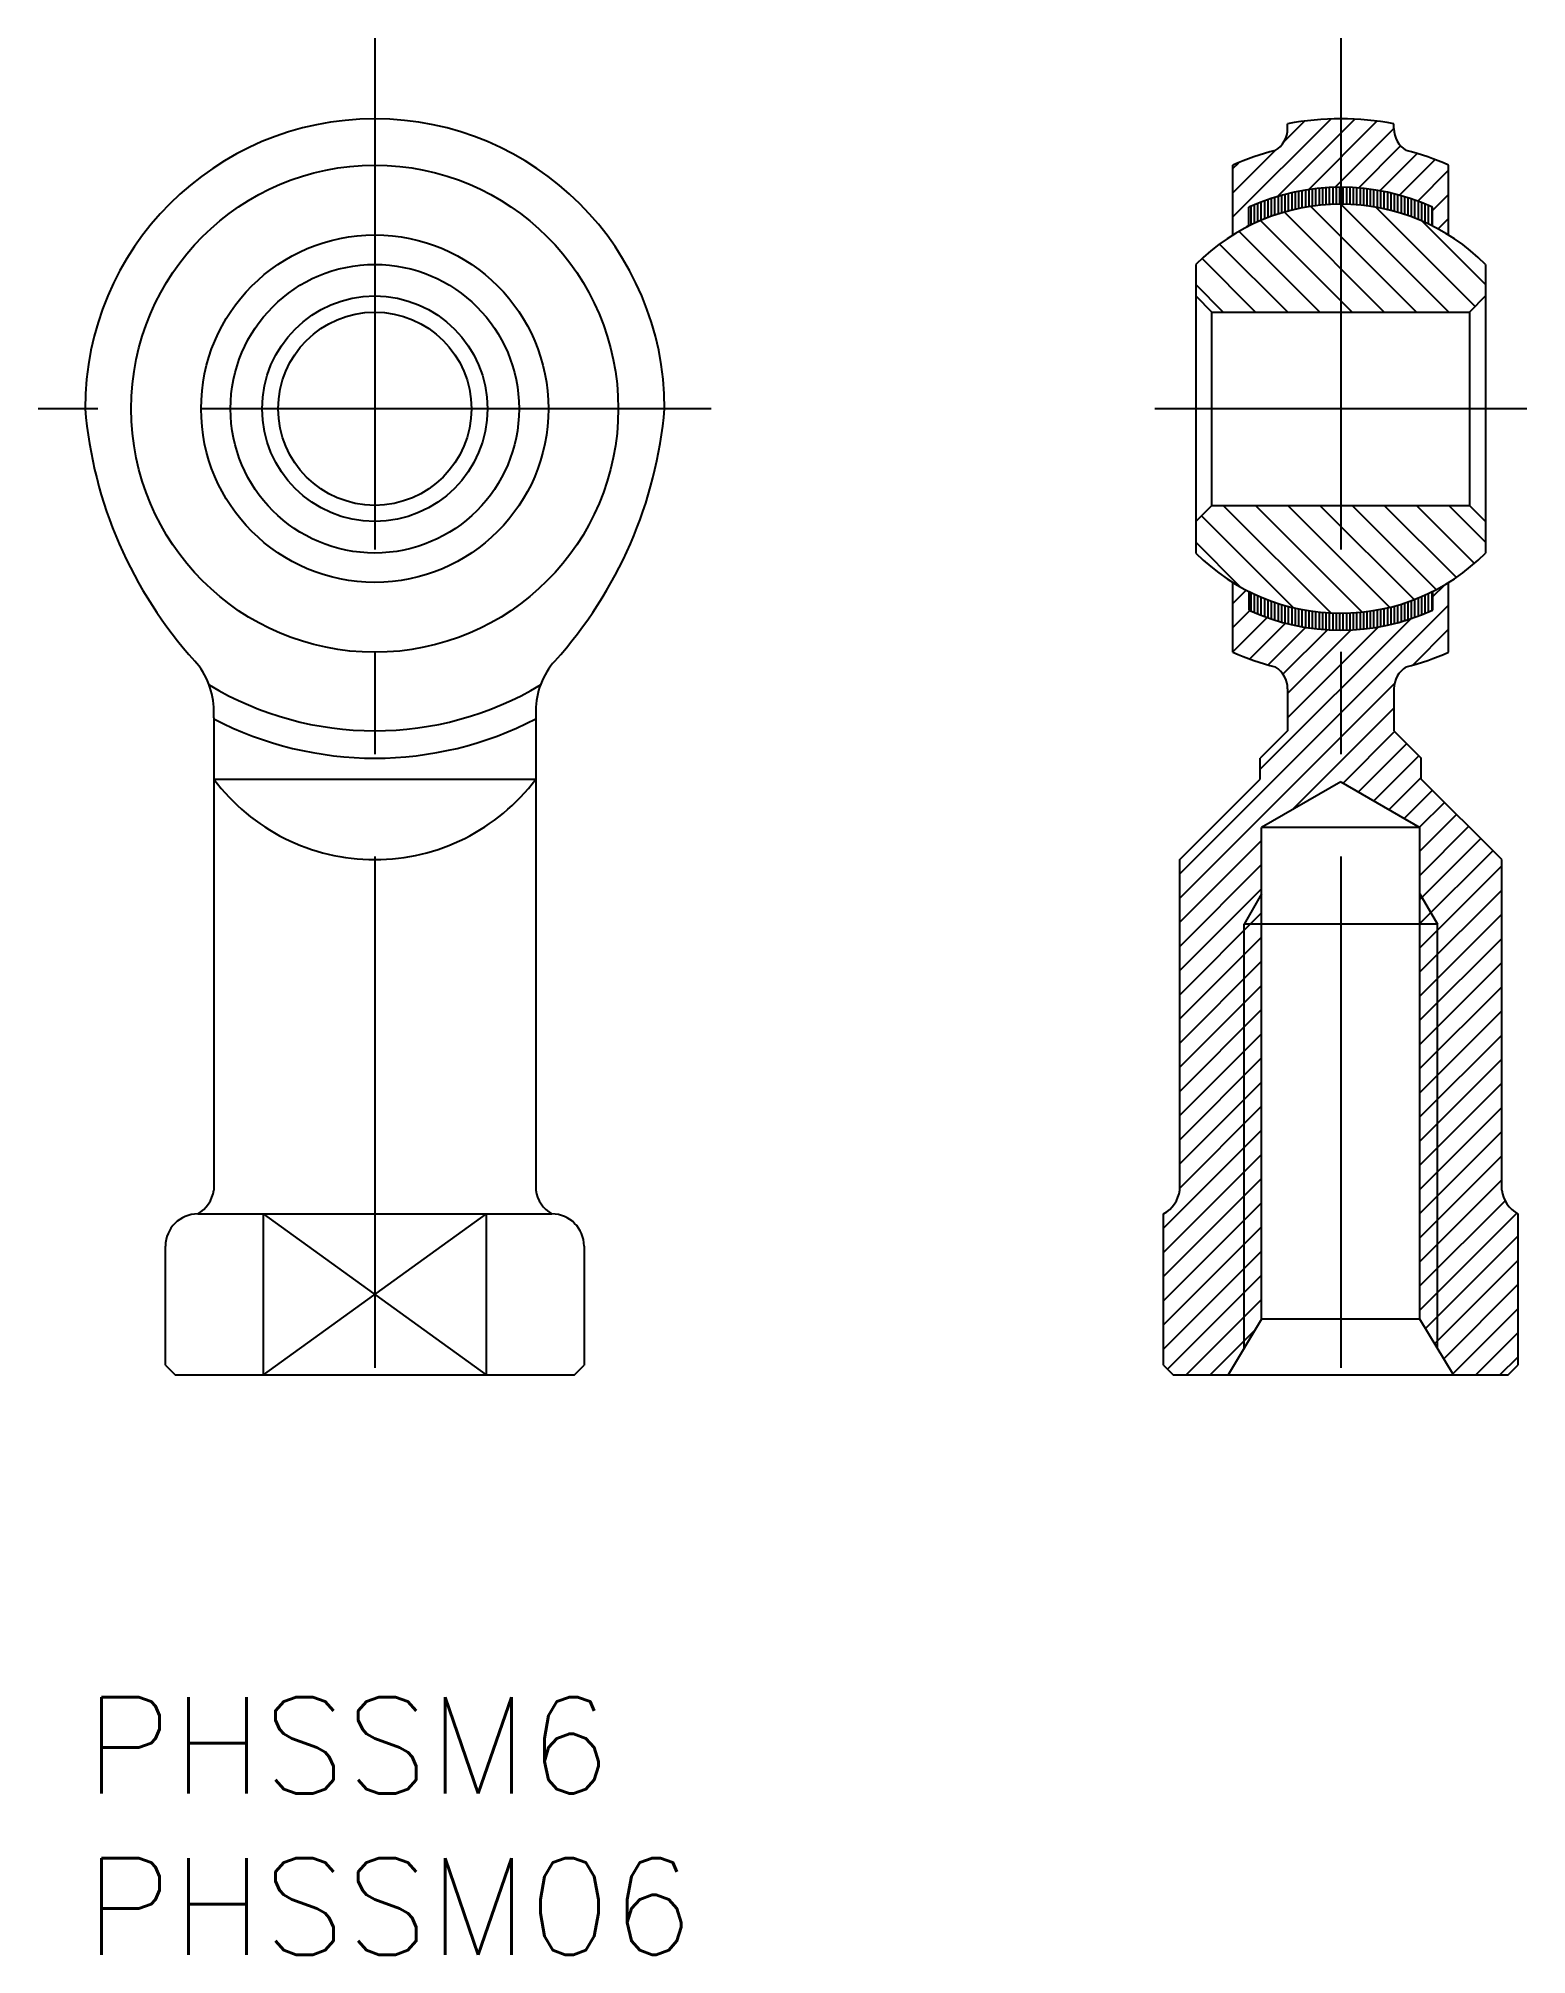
# Model space of a CAD drawing. Extents: x -1.4 to 44.8, y -8 to 51.5.
import ezdxf

# ---------------------------------------------------------------- set-up
doc = ezdxf.new("R2010")
doc.units = 0
doc.header["$LTSCALE"] = 0.5
doc.linetypes.add('CENTER', pattern=[50.8, 31.75, -6.35, 6.35, -6.35])
for name, color, linetype in [('MSM_CENTER', 1, 'CENTER'), ('MSM_CONTINUOUS', 7, 'CONTINUOUS'), ('MSM_NARROW', 5, 'CONTINUOUS'), ('MSM_PART_NUMBER', 7, 'CONTINUOUS')]:
    doc.layers.add(name, color=color, linetype=linetype)
doc.styles.get("Standard").update_dxf_attribs({"font": 'txt.shx', "height": 3, "bigfont": 'bigfont.shx'})

msp = doc.modelspace()

# ---------------------------------------------------------------- linework, layer by layer
at = {"layer": 'MSM_CENTER'}
for p, q in [((9, 51.5), (9, 7.5)), ((39, 51.5), (39, 7.5)), ((19.45, 40), (-1.45, 40)), ((44.775, 40), (33.225, 40))]:
    msp.add_line(p, q, dxfattribs=at)
at = {"layer": 'MSM_CONTINUOUS'}
for p, q in [((37.35, 48.7), (37.35, 48.847)), ((40.65, 48.7), (40.65, 48.847)), ((35.65, 45.394), (35.65, 47.562)), ((42.35, 45.394), (42.35, 47.562)), ((36.15, 45.675), (36.15, 46.256)), ((41.85, 45.675), (41.85, 46.256)), ((34.5, 44.48), (34.5, 35.52)), ((43.5, 44.48), (43.5, 35.52)), ((34.5, 43.5), (35, 43)), ((43.5, 43.5), (43, 43)), ((35, 43), (43, 43)), ((35, 37), (35, 43)), ((43, 43), (43, 37)), ((34.5, 36.5), (35, 37)), ((35, 37), (43, 37)), ((43.5, 36.5), (43, 37)), ((35.65, 32.438), (35.65, 34.606)), ((42.35, 32.438), (42.35, 34.606)), ((36.15, 34.325), (36.15, 33.744)), ((41.85, 34.325), (41.85, 33.744)), ((37.35, 31.3), (37.35, 30)), ((40.65, 31.3), (40.65, 30)), ((4, 30.4), (4, 30.624)), ((4, 30.4), (4, 15.742)), ((14, 30.624), (14, 30.4)), ((14, 30.4), (14, 15.742)), ((37.35, 30), (36.5, 29.15)), ((40.65, 30), (41.5, 29.15)), ((36.5, 28.5), (36.5, 29.15)), ((41.5, 28.5), (41.5, 29.15)), ((4, 28.5), (14, 28.5)), ((34, 26), (36.5, 28.5)), ((39, 28.419), (36.541, 27)), ((39, 28.419), (41.459, 27)), ((44, 26), (41.5, 28.5)), ((41.459, 27), (36.541, 27)), ((36.541, 11.732), (36.541, 27)), ((41.459, 11.732), (41.459, 27)), ((34, 15.742), (34, 26)), ((44, 15.742), (44, 26)), ((42, 24), (36, 24)), ((3.5, 15), (14.5, 15)), ((5.536, 15), (5.536, 10)), ((12.464, 15), (12.464, 10)), ((33.5, 10.3), (33.5, 15)), ((44.5, 15), (44.5, 10.3)), ((2.5, 10.3), (2.5, 14)), ((15.5, 14), (15.5, 10.3)), ((36.541, 11.732), (35.5, 10)), ((41.459, 11.732), (36.541, 11.732)), ((42.5, 10), (41.459, 11.732)), ((2.5, 10.3), (2.8, 10)), ((15.2, 10), (15.5, 10.3)), ((33.5, 10.3), (33.8, 10)), ((44.2, 10), (44.5, 10.3)), ((2.8, 10), (15.2, 10)), ((33.8, 10), (44.2, 10))]:
    msp.add_line(p, q, dxfattribs=at)
for radius in [7.562, 5.394, 4.48, 3.5, 3]:
    msp.add_circle((9, 40), radius, dxfattribs=at)
for centre, radius, start, end in [((9, 40), 9, 0, 180), ((39, 40), 9, 79.43602, 100.56398), ((36.55, 48.7), 0.8, 301.45542, 0), ((41.45, 48.7), 0.8, 180, 238.54458), ((39, 40), 8.271, 104.22536, 113.89242), ((39, 40), 8.271, 66.10758, 75.77464), ((39, 40), 6.875, 65.50931, 114.49069), ((39, 40), 6.35, 44.87389, 135.12611), ((13.351, 41.148), 13.4, 184.91518, 222.09073), ((4.649, 41.148), 13.4, 317.90927, 355.08482), ((39, 40), 6.35, 224.87389, 315.12611), ((39, 40), 6.875, 245.50931, 294.49069), ((1.7, 30.624), 2.3, 0, 42.09073), ((16.3, 30.624), 2.3, 137.90927, 180), ((39, 40), 8.271, 246.10758, 255.77464), ((39, 40), 8.271, 284.22536, 293.89242), ((36.55, 31.3), 0.8, 0, 58.54458), ((41.45, 31.3), 0.8, 121.45542, 180), ((9, 40), 10, 239.04536, 300.95464), ((9, 40), 10.85, 242.55935, 297.44065), ((9, 32.25), 6.25, 216.8699, 323.1301), ((3.008, 15.871), 1, 299.44711, 352.57721), ((14.992, 15.871), 1, 187.42279, 240.55289), ((33.008, 15.871), 1, 299.44711, 352.57721), ((44.992, 15.871), 1, 187.42279, 240.55289), ((3.5, 14), 1, 90, 180), ((14.5, 14), 1, 0, 90)]:
    msp.add_arc(centre, radius, start, end, dxfattribs=at)
at = {"layer": 'MSM_NARROW'}
for p, q in [((35.65, 45.954), (38.689, 48.993)), ((37.031, 46.585), (39.436, 48.989)), ((37.227, 48.281), (37.874, 48.927)), ((37.994, 46.798), (40.126, 48.929)), ((38.819, 46.873), (40.65, 48.704)), ((35.65, 46.704), (36.963, 48.016)), ((35.65, 47.454), (35.834, 47.638)), ((39.547, 46.85), (40.861, 48.165)), ((40.213, 46.766), (41.369, 47.922)), ((40.822, 46.626), (41.931, 47.734)), ((41.39, 46.444), (42.35, 47.404)), ((36.533, 45.851), (36.533, 46.417)), ((36.639, 45.892), (36.639, 46.454)), ((36.745, 45.933), (36.745, 46.491)), ((36.851, 45.973), (36.851, 46.528)), ((36.957, 46.012), (36.957, 46.564)), ((37.064, 46.044), (37.064, 46.594)), ((37.17, 46.077), (37.17, 46.624)), ((37.276, 46.11), (37.276, 46.654)), ((37.382, 46.139), (37.382, 46.681)), ((37.488, 46.164), (37.488, 46.704)), ((37.594, 46.189), (37.594, 46.727)), ((37.7, 46.214), (37.7, 46.75)), ((37.806, 46.235), (37.806, 46.769)), ((37.912, 46.253), (37.912, 46.785)), ((38.018, 46.27), (38.018, 46.802)), ((38.124, 46.288), (38.124, 46.818)), ((38.23, 46.301), (38.23, 46.83)), ((38.336, 46.312), (38.336, 46.84)), ((38.442, 46.322), (38.442, 46.85)), ((38.548, 46.333), (38.548, 46.859)), ((38.655, 46.339), (38.655, 46.864)), ((38.761, 46.342), (38.761, 46.868)), ((38.867, 46.346), (38.867, 46.871)), ((38.973, 46.349), (38.973, 46.874)), ((39.079, 46.347), (39.079, 46.873)), ((39.185, 46.344), (39.185, 46.869)), ((39.291, 46.34), (39.291, 46.866)), ((39.397, 46.337), (39.397, 46.863)), ((39.503, 46.328), (39.503, 46.855)), ((39.609, 46.317), (39.609, 46.845)), ((39.715, 46.307), (39.715, 46.835)), ((39.821, 46.296), (39.821, 46.825)), ((39.927, 46.28), (39.927, 46.81)), ((40.033, 46.262), (40.033, 46.794)), ((40.139, 46.244), (40.139, 46.777)), ((40.245, 46.226), (40.245, 46.761)), ((40.352, 46.202), (40.352, 46.738)), ((40.458, 46.177), (40.458, 46.715)), ((40.564, 46.152), (40.564, 46.692)), ((40.67, 46.127), (40.67, 46.669)), ((40.776, 46.094), (40.776, 46.639)), ((40.882, 46.061), (40.882, 46.609)), ((40.988, 46.028), (40.988, 46.579)), ((41.094, 45.994), (41.094, 46.547)), ((41.2, 45.953), (41.2, 46.51)), ((41.306, 45.913), (41.306, 46.473)), ((41.412, 45.872), (41.412, 46.436)), ((41.85, 46.154), (42.35, 46.654)), ((36.215, 45.704), (36.215, 46.284)), ((36.321, 45.753), (36.321, 46.328)), ((36.427, 45.802), (36.427, 46.373)), ((39.352, 43), (36.513, 45.839)), ((40.352, 43), (37.249, 46.102)), ((41.352, 43), (38.07, 46.282)), ((42.352, 43), (39.002, 46.35)), ((43.176, 43.176), (40.102, 46.25)), ((41.518, 45.828), (41.518, 46.395)), ((43.5, 43.852), (41.532, 45.82)), ((41.624, 45.779), (41.624, 46.351)), ((41.73, 45.73), (41.73, 46.307)), ((41.836, 45.681), (41.836, 46.262)), ((42.027, 45.581), (42.35, 45.904)), ((38.352, 43), (35.845, 45.507)), ((36.088, 45.642), (36.15, 45.704)), ((36.352, 43), (34.692, 44.66)), ((37.352, 43), (35.238, 45.113)), ((35.352, 43), (34.5, 43.852)), ((38.691, 33.661), (35.352, 37)), ((39.667, 33.685), (36.352, 37)), ((40.518, 33.834), (37.352, 37)), ((41.277, 34.074), (38.352, 37)), ((41.964, 34.387), (39.352, 37)), ((42.587, 34.765), (40.352, 37)), ((43.154, 35.198), (41.352, 37)), ((43.5, 35.852), (42.352, 37)), ((37.524, 33.827), (34.676, 36.676)), ((35.879, 34.473), (34.5, 35.852)), ((41.85, 34.154), (42.233, 34.536)), ((35.65, 33.954), (36.066, 34.37)), ((36.215, 33.716), (36.215, 34.296)), ((36.321, 33.672), (36.321, 34.247)), ((36.427, 33.627), (36.427, 34.198)), ((36.533, 33.583), (36.533, 34.149)), ((36.639, 33.546), (36.639, 34.108)), ((36.745, 33.509), (36.745, 34.067)), ((36.851, 33.472), (36.851, 34.027)), ((36.957, 33.436), (36.957, 33.988)), ((37.064, 33.406), (37.064, 33.956)), ((37.17, 33.376), (37.17, 33.923)), ((40.882, 33.391), (40.882, 33.939)), ((40.988, 33.421), (40.988, 33.972)), ((41.094, 33.453), (41.094, 34.006)), ((41.2, 33.49), (41.2, 34.047)), ((41.306, 33.527), (41.306, 34.087)), ((41.412, 33.564), (41.412, 34.128)), ((41.518, 33.605), (41.518, 34.172)), ((41.624, 33.649), (41.624, 34.221)), ((41.73, 33.693), (41.73, 34.27)), ((41.836, 33.738), (41.836, 34.319)), ((34, 25.554), (42.35, 33.904)), ((35.65, 33.204), (36.178, 33.732)), ((35.65, 32.454), (36.715, 33.519)), ((36.175, 32.229), (37.289, 33.343)), ((36.5, 28.804), (41.174, 33.478)), ((37.276, 33.346), (37.276, 33.89)), ((37.382, 33.319), (37.382, 33.861)), ((37.488, 33.296), (37.488, 33.836)), ((37.594, 33.273), (37.594, 33.811)), ((37.7, 33.25), (37.7, 33.786)), ((37.806, 33.231), (37.806, 33.765)), ((37.912, 33.215), (37.912, 33.747)), ((38.018, 33.198), (38.018, 33.73)), ((38.124, 33.182), (38.124, 33.712)), ((38.23, 33.17), (38.23, 33.699)), ((38.336, 33.16), (38.336, 33.688)), ((38.442, 33.15), (38.442, 33.678)), ((38.548, 33.141), (38.548, 33.667)), ((38.655, 33.136), (38.655, 33.661)), ((38.761, 33.132), (38.761, 33.658)), ((38.867, 33.129), (38.867, 33.654)), ((38.973, 33.126), (38.973, 33.651)), ((39.079, 33.127), (39.079, 33.653)), ((39.185, 33.131), (39.185, 33.656)), ((39.291, 33.134), (39.291, 33.66)), ((39.397, 33.137), (39.397, 33.663)), ((39.503, 33.145), (39.503, 33.672)), ((39.609, 33.155), (39.609, 33.683)), ((39.715, 33.165), (39.715, 33.693)), ((39.821, 33.175), (39.821, 33.704)), ((39.927, 33.19), (39.927, 33.72)), ((40.033, 33.206), (40.033, 33.738)), ((40.139, 33.223), (40.139, 33.756)), ((40.245, 33.239), (40.245, 33.774)), ((40.352, 33.262), (40.352, 33.798)), ((40.458, 33.285), (40.458, 33.823)), ((40.564, 33.308), (40.564, 33.848)), ((40.67, 33.331), (40.67, 33.873)), ((40.776, 33.361), (40.776, 33.906)), ((36.743, 32.046), (37.911, 33.215)), ((37.205, 31.759), (38.584, 33.138)), ((37.35, 30.404), (40.172, 33.226)), ((37.35, 31.154), (39.329, 33.133)), ((41.237, 32.04), (42.35, 33.154)), ((34, 24.804), (40.669, 31.472)), ((37.5, 27.553), (40.65, 30.704)), ((39.073, 28.377), (40.673, 29.977)), ((39.549, 28.102), (41.048, 29.602)), ((40.024, 27.828), (41.423, 29.227)), ((40.5, 27.553), (41.5, 28.554)), ((40.975, 27.279), (41.848, 28.152)), ((41.451, 27.004), (42.223, 27.777)), ((41.459, 26.262), (42.598, 27.402)), ((41.459, 25.512), (42.973, 27.027)), ((34, 24.054), (36.541, 26.595)), ((41.459, 24.762), (43.348, 26.652)), ((41.459, 24.012), (43.723, 26.277)), ((34, 23.304), (36.541, 25.845)), ((41.459, 23.262), (44, 25.804)), ((34, 22.554), (36.541, 25.095)), ((41.459, 22.512), (44, 25.054)), ((36.541, 24.938), (36, 24)), ((41.459, 24.938), (42, 24)), ((34, 21.804), (36.541, 24.345)), ((36, 10.832), (36, 24)), ((41.459, 21.762), (44, 24.304)), ((42, 10.832), (42, 24)), ((34, 21.054), (36.541, 23.595)), ((41.459, 21.012), (44, 23.554)), ((34, 20.304), (36.541, 22.845)), ((41.459, 20.262), (44, 22.804)), ((34, 19.554), (36.541, 22.095)), ((41.459, 19.512), (44, 22.054)), ((34, 18.804), (36.541, 21.345)), ((41.459, 18.762), (44, 21.304)), ((34, 18.054), (36.541, 20.595)), ((41.459, 18.012), (44, 20.554)), ((34, 17.304), (36.541, 19.845)), ((41.459, 17.262), (44, 19.804)), ((34, 16.554), (36.541, 19.095)), ((41.459, 16.512), (44, 19.054)), ((34, 15.804), (36.541, 18.345)), ((41.459, 15.762), (44, 18.304)), ((33.5, 14.554), (36.541, 17.595)), ((41.459, 15.012), (44, 17.554)), ((33.5, 13.804), (36.541, 16.845)), ((41.459, 14.262), (44, 16.804)), ((33.5, 13.054), (36.541, 16.095)), ((41.459, 13.512), (44, 16.054)), ((12.464, 15), (5.536, 10)), ((5.536, 15), (12.464, 10)), ((33.5, 12.304), (36.541, 15.345)), ((41.459, 12.762), (44.107, 15.41)), ((41.459, 12.012), (44.468, 15.022)), ((33.5, 11.554), (36.541, 14.595)), ((41.635, 11.439), (44.5, 14.304)), ((33.5, 10.804), (36.541, 13.845)), ((33.623, 10.177), (36.541, 13.095)), ((41.917, 10.97), (44.5, 13.554)), ((42.198, 10.502), (44.5, 12.804)), ((34.196, 10), (36.541, 12.345)), ((42.48, 10.033), (44.5, 12.054)), ((34.946, 10), (36.335, 11.388)), ((43.196, 10), (44.5, 11.304)), ((43.946, 10), (44.5, 10.554))]:
    msp.add_line(p, q, dxfattribs=at)

# ---------------------------------------------------------------- texts
at = {"layer": 'MSM_PART_NUMBER'}
for s, p in [('PHSSM6', (0, -3)), ('PHSSM06', (0, -8))]:
    msp.add_text(s, height=3, dxfattribs=at).set_placement(p)

doc.saveas('drawing.dxf')
